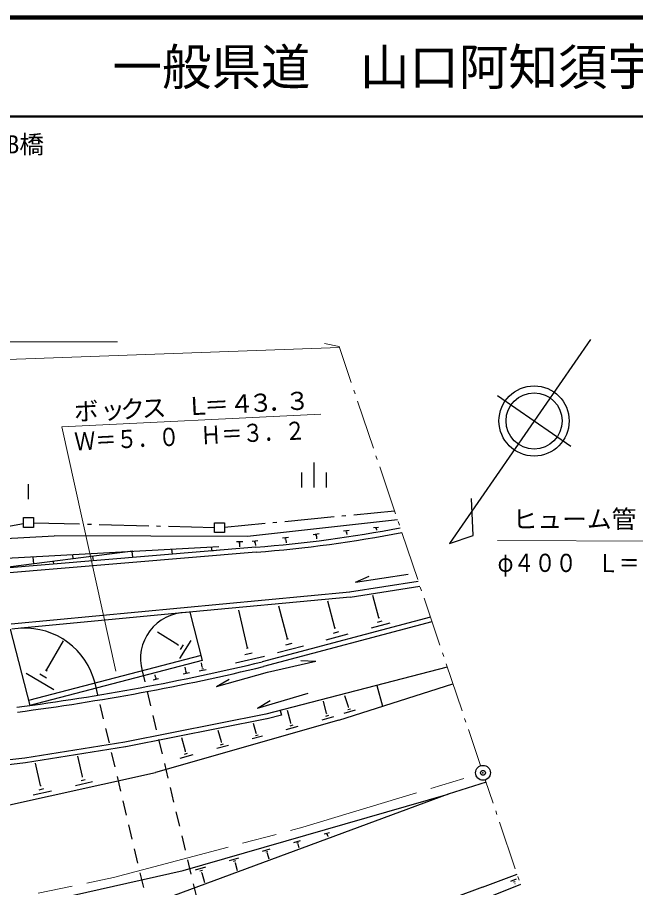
# Model space of a CAD drawing. Units: millimetres, scale not verified. Extents: x 40000 to 680000, y 20000 to 380000.
# Drawn here: x 207123 to 269596, y 292121 to 380000 of the extents above; entities that cross this region are included whole.
import ezdxf
from ezdxf.enums import TextEntityAlignment as Align

# ---------------------------------------------------------------- set-up
doc = ezdxf.new("R2010")
doc.units = ezdxf.units.MM
doc.header["$LTSCALE"] = 1000
doc.header["$PDMODE"] = 32
doc.header["$PDSIZE"] = 500
doc.linetypes.add('CHAIN', pattern=[18.5, 12, -1.5, 3.5, -1.5])
for name, color, linetype, lineweight in [('M-BGD', 7, 'Continuous', 25), ('M-BGD-HTXT', 7, 'Continuous', 13), ('M-BMK', 2, 'CHAIN', 13), ('M-BMK-ROW', 30, 'Continuous', 25), ('M-BMK-SRVR', 3, 'Continuous', 25), ('M-STR-HTXT', 7, 'Continuous', 13), ('M-STR-STR1', 7, 'Continuous', 25), ('M-TTL', 2, 'Continuous', 140), ('M-TTL-LINE', 7, 'Continuous', 50)]:
    doc.layers.add(name, color=color, linetype=linetype, lineweight=lineweight)
doc.layers.add('M-OTRS', color=6, linetype='Continuous')
doc.layers.add('M-TTL-TXT', color=7, linetype='Continuous')
doc.styles.add('ＭＳ ゴシック', font='')
doc.styles.get('ＭＳ ゴシック').set_extended_font_data('MS Gothic')

msp = doc.modelspace()

# ---------------------------------------------------------------- linework, layer by layer
at = {"layer": 'M-BGD'}
for p, q in [((265036, 347482), (250798, 326886)), ((263065, 336670), (255649, 341795)), ((237104, 332534), (237112, 335039)), ((235851, 332539), (235857, 334041)), ((238356, 332530), (238361, 334032)), ((208248, 331354), (208253, 332857)), ((253175, 327669), (253018, 331416)), ((245547, 329248), (230374, 327569)), ((237017, 327796), (237608, 327864)), ((240093, 328136), (240635, 328204)), ((240313, 328055), (240444, 328064)), ((240373, 327954), (240403, 327954)), ((240393, 327954), (240413, 327784)), ((243120, 328476), (243631, 328534)), ((243320, 328395), (243450, 328414)), ((243380, 328304), (243410, 328304)), ((243400, 328304), (243409, 328204)), ((205288, 327327), (210829, 327658)), ((230374, 327569), (210829, 327658)), ((229260, 327072), (229891, 327070)), ((229490, 326941), (229650, 326941)), ((230833, 327117), (231404, 327175)), ((231063, 327016), (231204, 327035)), ((231123, 326915), (231163, 326915)), ((231143, 326915), (231172, 326675)), ((233900, 327456), (234521, 327524)), ((234150, 327355), (234300, 327375)), ((234220, 327235), (234260, 327245)), ((234240, 327235), (234279, 326934)), ((237247, 327705), (237397, 327725)), ((237316, 327595), (237357, 327594)), ((237337, 327595), (237366, 327354)), ((250798, 326886), (253175, 327669)), ((231222, 326494), (199345, 323842)), ((218788, 326087), (205117, 324333)), ((205382, 325353), (227465, 326558)), ((218688, 326068), (218766, 325496)), ((222706, 326294), (222764, 325793)), ((227504, 326187), (226682, 326089)), ((226714, 326510), (226762, 326099)), ((229550, 326821), (229590, 326821)), ((229570, 326821), (229569, 326540)), ((231260, 325993), (199384, 323341)), ((208668, 325502), (208756, 324801)), ((212676, 325748), (212724, 325307)), ((214719, 325561), (214768, 325160)), ((216684, 325975), (216703, 325814)), ((210740, 325054), (210779, 324783)), ((241307, 322952), (246600, 323765)), ((241307, 322952), (242682, 323558)), ((247639, 323040), (240673, 321963)), ((240751, 321462), (247797, 322559)), ((240703, 321963), (206510, 318728)), ((240751, 321462), (223404, 319820)), ((239217, 318341), (238495, 321039)), ((243639, 319368), (243036, 321624)), ((224547, 319936), (225812, 315063)), ((230364, 316329), (229516, 320139)), ((234435, 317236), (233555, 320545)), ((223404, 319820), (207500, 318323)), ((248858, 319429), (231872, 314921)), ((243497, 318927), (243978, 319056)), ((243579, 319358), (243699, 319387)), ((206378, 318217), (208374, 310526)), ((207500, 318323), (206558, 318227)), ((249017, 318958), (232000, 314440)), ((239147, 318322), (239277, 318361)), ((242894, 318368), (244779, 318863)), ((223353, 316624), (221294, 317914)), ((234354, 317217), (234515, 317266)), ((238331, 317152), (240557, 317746)), ((239055, 317821), (239607, 317969)), ((210050, 314077), (211774, 317026)), ((223383, 316684), (223312, 316564)), ((224657, 317081), (223508, 315251)), ((223864, 316623), (223572, 316163)), ((233398, 315847), (236025, 316539)), ((234242, 316626), (234894, 316804)), ((225683, 315544), (208256, 311008)), ((230121, 315659), (230853, 315826)), ((230274, 316309), (230454, 316349)), ((225812, 315063), (208374, 310526)), ((225809, 314372), (225731, 314833)), ((229157, 314831), (232084, 315481)), ((232399, 313867), (237282, 314992)), ((235779, 315048), (237282, 314992)), ((208005, 313774), (210795, 312141)), ((209970, 314127), (210140, 314026)), ((219727, 314002), (219989, 312910)), ((223863, 313717), (224505, 313845)), ((224135, 314037), (224066, 314398)), ((224084, 313897), (224245, 313926)), ((224115, 314037), (224155, 314037)), ((225507, 314022), (226209, 314150)), ((225749, 314212), (225919, 314241)), ((225789, 314362), (225829, 314372)), ((227235, 312413), (232399, 313867)), ((250563, 314394), (232234, 309641)), ((209378, 313719), (210077, 313315)), ((220856, 313117), (221397, 313225)), ((221037, 313267), (221177, 313296)), ((221087, 313387), (221048, 313597)), ((221067, 313387), (221097, 313397)), ((227235, 312413), (228530, 313180)), ((215262, 311601), (214984, 312767)), ((239605, 309013), (251129, 312709)), ((243434, 312536), (244018, 310440)), ((220223, 311938), (220573, 310479)), ((231385, 310235), (236519, 311759)), ((240581, 310362), (240215, 311496)), ((215840, 309168), (215493, 310628)), ((231385, 310235), (232660, 311021)), ((238375, 309719), (238049, 310942)), ((240541, 310352), (240621, 310372)), ((232234, 309641), (217968, 306816)), ((220807, 309507), (221157, 308049)), ((233806, 309525), (232362, 309149)), ((233668, 310006), (233806, 309525)), ((234765, 308750), (234419, 309993)), ((237912, 309079), (239105, 309396)), ((238294, 309439), (238595, 309518)), ((238345, 309709), (238415, 309729)), ((240158, 309723), (241302, 310089)), ((240510, 310092), (240801, 310181)), ((232332, 309149), (218067, 306325)), ((239605, 309013), (221063, 303739)), ((231255, 307721), (230998, 308683)), ((234674, 308460), (234975, 308549)), ((234725, 308740), (234795, 308760)), ((216418, 306736), (216071, 308196)), ((227736, 306831), (227429, 307975)), ((231225, 307721), (231285, 307730)), ((234292, 308100), (235495, 308427)), ((217968, 306816), (207885, 305199)), ((221391, 307076), (221741, 305618)), ((224096, 305903), (223730, 307256)), ((227706, 306821), (227776, 306841)), ((230843, 307171), (231886, 307448)), ((231184, 307480), (231445, 307550)), ((218047, 306325), (207943, 304708)), ((224056, 305883), (224136, 305912)), ((227283, 306202), (228446, 306518)), ((227655, 306551), (227946, 306630)), ((207885, 305199), (200469, 304383)), ((213689, 303345), (213225, 305390)), ((216996, 304304), (216649, 305763)), ((223583, 305203), (224886, 305549)), ((224005, 305592), (224326, 305681)), ((207943, 304708), (200517, 303892)), ((209468, 302438), (208955, 304674)), ((221974, 304645), (222325, 303187)), ((201904, 299490), (221063, 303739)), ((213638, 303325), (213749, 303355)), ((217575, 301872), (217228, 303331)), ((209408, 302418), (209528, 302448)), ((212984, 302446), (214719, 302840)), ((213557, 302945), (213988, 303043)), ((254489, 302770), (250658, 301561)), ((208703, 301479), (210568, 301903)), ((209316, 302008), (209787, 302116)), ((250658, 301561), (217646, 289376)), ((222558, 302214), (222908, 300756)), ((223873, 293852), (250658, 301561)), ((218153, 299440), (217806, 300899)), ((223142, 299784), (223492, 298325)), ((218731, 297007), (218384, 298467)), ((223726, 297353), (224076, 295894)), ((238132, 297548), (238653, 297686)), ((238352, 297497), (238482, 297527)), ((238432, 297407), (238462, 297417)), ((238452, 297407), (238481, 297276)), ((235073, 296687), (235735, 296875)), ((235364, 296626), (235524, 296676)), ((235453, 296516), (235503, 296526)), ((235473, 296516), (235572, 296175)), ((219310, 294575), (218963, 296035)), ((231884, 295797), (232677, 296025)), ((232225, 295726), (232425, 295775)), ((232344, 295585), (232395, 295595)), ((232375, 295595), (232533, 295023)), ((224310, 294922), (224660, 293463)), ((228565, 294867), (229488, 295124)), ((228966, 294786), (229196, 294845)), ((229105, 294625), (229165, 294635)), ((229135, 294625), (229343, 293853)), ((199751, 288447), (223873, 293852)), ((219888, 292143), (219541, 293602)), ((225106, 293908), (226169, 294204)), ((225566, 293806), (225837, 293875)), ((225726, 293615), (225796, 293635)), ((225756, 293625), (226033, 292642)), ((254131, 292162), (257622, 293482)), ((256999, 292783), (257560, 292991)), ((257269, 292692), (257409, 292741)), ((254131, 292162), (220487, 279739)), ((257979, 292419), (220961, 277743)), ((224893, 292491), (225244, 291032)), ((257388, 292541), (257418, 292551)), ((257398, 292551), (257418, 292521))]:
    msp.add_line(p, q, dxfattribs=at)
for radius in [3546, 2835]:
    msp.add_circle((259337, 339248), radius, dxfattribs=at)
for centre, radius, start, end in [((220832, 459268), 133177, 274.47493, 280.81206), ((220832, 459268), 133678, 274.47493, 280.84166), ((224219, 315239), 4658, 90.68744, 195.42849), ((207865, 310999), 7323, 13.93799, 92.97553), ((176203, 546902), 238564, 277.4346, 283.49522), ((176203, 546902), 239065, 277.4346, 283.49522)]:
    msp.add_arc(centre, radius, start, end, dxfattribs=at)
at = {"layer": 'M-BGD-HTXT'}
for p, q in [((240857, 343124), (239632, 346751)), ((241241, 341988), (241113, 342367)), ((243098, 336493), (241497, 341230)), ((243482, 335356), (243354, 335735)), ((245338, 329861), (243738, 334598)), ((245722, 328724), (245594, 329103)), ((247578, 323229), (245978, 327966)), ((247963, 322092), (247835, 322471)), ((249819, 316597), (248219, 321334)), ((250203, 315460), (250075, 315839)), ((252059, 309965), (250459, 314702)), ((252443, 308829), (252315, 309208)), ((253924, 304445), (252699, 308071)), ((254400, 303010), (255202, 300635)), ((255458, 299877), (255586, 299499)), ((255842, 298741), (257442, 294003)), ((257698, 293246), (257826, 292867))]:
    msp.add_line(p, q, dxfattribs=at)
at = {"layer": 'M-BMK'}
for p, q in [((235980, 298217), (253450, 303495)), ((216828, 293135), (235980, 298217)), ((196006, 288851), (216828, 293135))]:
    msp.add_line(p, q, dxfattribs=at)
at = {"layer": 'M-BMK-ROW'}
for p, q in [((234148, 329106), (239125, 329584)), ((239921, 329661), (240319, 329699)), ((241116, 329776), (245230, 330171)), ((203574, 328130), (207748, 328891)), ((207747, 328491), (207750, 329492)), ((207750, 329492), (208752, 329489)), ((208752, 329489), (208749, 328487)), ((208750, 328968), (213397, 328845)), ((214197, 328823), (214597, 328813)), ((215397, 328792), (220395, 328659)), ((227039, 327972), (227043, 328973)), ((227043, 328973), (228045, 328970)), ((228045, 328970), (228041, 327968)), ((228043, 328519), (232157, 328915)), ((232953, 328991), (233352, 329029)), ((208749, 328487), (207747, 328491)), ((221195, 328638), (221594, 328627)), ((222394, 328606), (227041, 328482)), ((228041, 327968), (227039, 327972))]:
    msp.add_line(p, q, dxfattribs=at)
at = {"layer": 'M-BMK-SRVR'}
msp.add_circle((254172, 303712), 751, dxfattribs=at)
at = {"layer": 'M-OTRS'}
msp.add_point((254172, 303712), dxfattribs=at)
at = {"layer": 'M-STR-HTXT'}
for p, q in [((239659, 346671), (130983, 342749)), ((238167, 347066), (239629, 346751)), ((237791, 339915), (211630, 338645)), ((217082, 313992), (211630, 338645)), ((280954, 327085), (255624, 327180))]:
    msp.add_line(p, q, dxfattribs=at)
msp.add_lwpolyline([(179798, 319079), (184202, 347236), (217242, 347236)], dxfattribs=at)
at = {"layer": 'M-TTL'}
msp.add_line((680000, 380000), (40000, 380000), dxfattribs=at)
at = {"layer": 'M-TTL-LINE'}
msp.add_line((40000, 370000), (680000, 370000), dxfattribs=at)

# ---------------------------------------------------------------- texts
at = {"layer": 'M-STR-HTXT', "style": 'ＭＳ ゴシック'}
for s, rotation, p in [('４', 2.783, (228613, 339467)), ('３', 2.783, (230537, 339560)), ('３', 2.783, (234244, 339747)), ('ボ', 2.783, (212902, 338711)), ('ク', 2.783, (217591, 338935)), ('ス', 2.783, (219756, 339037)), ('Ｌ', 2.783, (224204, 339252)), ('＝', 2.783, (226078, 339345)), ('ッ', 2.783, (215577, 338842)), ('．', 2.783, (232511, 339663)), ('ヒューム管', 0.126, (257176, 327849))]:
    msp.add_text(s, height=1833, rotation=rotation, dxfattribs=at).set_placement(p, align=Align.BOTTOM_LEFT)
at = {"layer": 'M-STR-HTXT', "style": 'ＭＳ ゴシック', "width": 0.85}
for s, rotation, p in [('Ｗ＝５．０\u3000Ｈ＝３．２', 2.783, (212952, 335705)), ('φ４００\u3000Ｌ＝９．０', 359.785, (255642, 323469))]:
    msp.add_text(s, height=1833, rotation=rotation, dxfattribs=at).set_placement(p, align=Align.BOTTOM_LEFT)
at = {"layer": 'M-STR-STR1', "style": 'ＭＳ ゴシック'}
msp.add_text('佐山1号B橋', height=1833, dxfattribs=at).set_placement((197324, 365712), align=Align.BOTTOM_LEFT)
at = {"layer": 'M-TTL-TXT', "style": 'ＭＳ ゴシック'}
msp.add_text('一般県道\u3000山口阿知須宇部線', height=3666, dxfattribs=at).set_placement((216734, 375000), align=Align.MIDDLE_LEFT)

doc.saveas('drawing.dxf')
